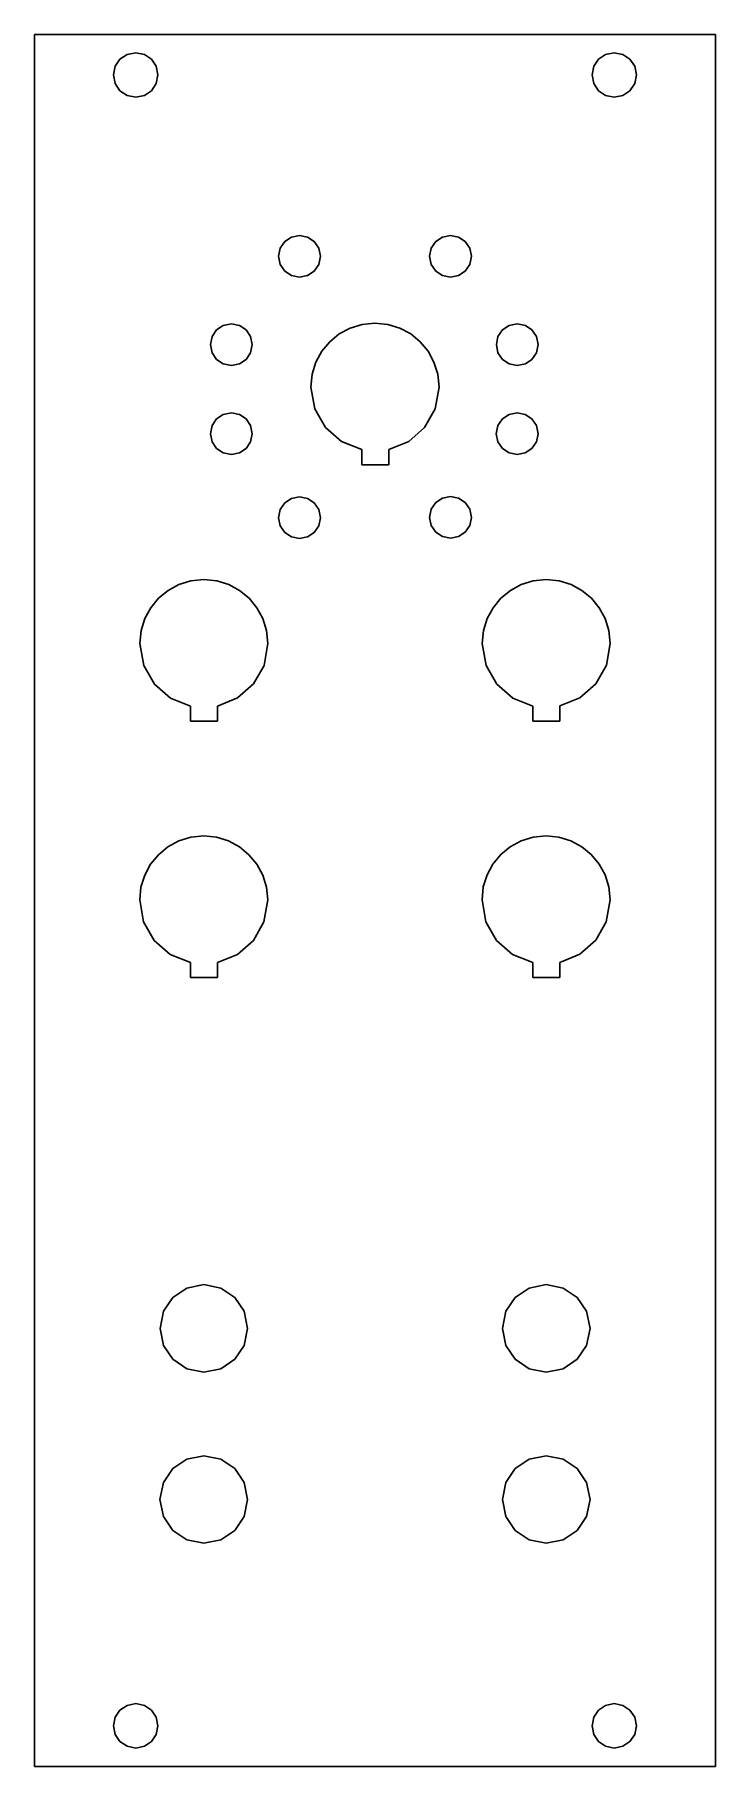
# Model space of a CAD drawing. Extents: x 0 to 51, y 0 to 129.
import ezdxf

# ---------------------------------------------------------------- set-up
doc = ezdxf.new("R2010")
doc.units = 0
doc.layers.get('0').update_dxf_attribs({"linetype": 'CONTINUOUS'})

msp = doc.modelspace()

# ---------------------------------------------------------------- linework, layer by layer
at = {"color": 0}
for p, q in [((0.04961, 128.546), (50.5492, 128.546)), ((0.04961, 0.04548), (0.04961, 128.546)), ((50.5492, 128.546), (50.5492, 0.04548)), ((5.8994, 125.552), (6.0289, 126.194)), ((6.0289, 126.194), (6.38168, 126.719)), ((6.38168, 126.719), (6.90672, 127.072)), ((6.90672, 127.072), (7.54888, 127.201)), ((7.54888, 127.201), (8.19108, 127.072)), ((8.19108, 127.072), (8.71608, 126.719)), ((8.71608, 126.719), (9.06886, 126.194)), ((9.06886, 126.194), (9.19977, 125.552)), ((41.3992, 125.552), (41.5286, 126.194)), ((41.5286, 126.194), (41.8828, 126.719)), ((41.8828, 126.719), (42.4064, 127.072)), ((42.4064, 127.072), (43.0498, 127.201)), ((43.0498, 127.201), (43.6908, 127.072)), ((43.6908, 127.072), (44.2158, 126.719)), ((44.2158, 126.719), (44.5685, 126.194)), ((44.5685, 126.194), (44.6994, 125.552)), ((6.0289, 124.909), (5.8994, 125.552)), ((6.38168, 124.385), (6.0289, 124.909)), ((9.06886, 124.909), (8.71608, 124.386)), ((9.19977, 125.552), (9.06886, 124.909)), ((41.5286, 124.909), (41.3992, 125.552)), ((41.8828, 124.385), (41.5286, 124.909)), ((44.5685, 124.909), (44.2158, 124.385)), ((44.6994, 125.552), (44.5685, 124.909)), ((6.90672, 124.032), (6.38168, 124.385)), ((7.54888, 123.901), (6.90672, 124.032)), ((8.19108, 124.032), (7.54888, 123.901)), ((8.71608, 124.386), (8.19108, 124.032)), ((42.4064, 124.032), (41.8828, 124.385)), ((43.0498, 123.901), (42.4064, 124.032)), ((43.6908, 124.032), (43.0498, 123.901)), ((44.2158, 124.385), (43.6908, 124.032)), ((18.27, 112.702), (18.6021, 113.195)), ((18.6021, 113.195), (19.0941, 113.527)), ((19.0941, 113.527), (19.699, 113.648)), ((19.699, 113.648), (20.3013, 113.527)), ((20.3013, 113.527), (20.7932, 113.195)), ((20.7932, 113.195), (21.1253, 112.702)), ((29.4707, 112.702), (29.8028, 113.195)), ((29.8028, 113.195), (30.2948, 113.527)), ((30.2948, 113.527), (30.8984, 113.648)), ((30.8984, 113.648), (31.502, 113.527)), ((31.502, 113.527), (31.9939, 113.195)), ((31.9939, 113.195), (32.326, 112.702)), ((18.1488, 112.098), (18.27, 112.702)), ((18.27, 111.496), (18.1488, 112.098)), ((21.1253, 112.702), (21.248, 112.098)), ((21.248, 112.098), (21.1253, 111.496)), ((29.3495, 112.098), (29.4707, 112.702)), ((29.4707, 111.496), (29.3495, 112.098)), ((32.326, 112.702), (32.4487, 112.098)), ((32.4487, 112.098), (32.326, 111.496)), ((18.6021, 111.002), (18.27, 111.496)), ((19.0941, 110.67), (18.6021, 111.002)), ((19.699, 110.548), (19.0941, 110.67)), ((20.3013, 110.67), (19.699, 110.548)), ((20.7932, 111.002), (20.3013, 110.67)), ((21.1253, 111.496), (20.7932, 111.002)), ((29.8028, 111.002), (29.4707, 111.496)), ((30.2948, 110.67), (29.8028, 111.002)), ((30.8984, 110.548), (30.2948, 110.67)), ((31.502, 110.67), (30.8984, 110.548)), ((31.9939, 111.002), (31.502, 110.67)), ((32.326, 111.496), (31.9939, 111.002)), ((13.5489, 106.642), (14.0422, 106.974)), ((14.0422, 106.974), (14.6458, 107.096)), ((14.6458, 107.096), (15.2494, 106.974)), ((15.2494, 106.974), (15.7413, 106.642)), ((23.4501, 106.773), (22.6425, 106.335)), ((24.3417, 107.049), (23.4501, 106.773)), ((25.2994, 107.145), (24.3417, 107.049)), ((26.2558, 107.049), (25.2994, 107.145)), ((27.1473, 106.773), (26.2558, 107.049)), ((27.9549, 106.335), (27.1473, 106.773)), ((34.7541, 106.642), (35.2461, 106.974)), ((35.2461, 106.974), (35.8496, 107.096)), ((35.8496, 107.096), (36.4532, 106.974)), ((36.4532, 106.974), (36.9454, 106.642)), ((13.0955, 105.545), (13.2167, 106.15)), ((13.2167, 104.943), (13.0955, 105.545)), ((13.2167, 106.15), (13.5489, 106.642)), ((15.7413, 106.642), (16.0734, 106.15)), ((16.0734, 106.15), (16.1961, 105.545)), ((16.1961, 105.545), (16.0734, 104.943)), ((21.9397, 105.755), (21.3596, 105.052)), ((22.6425, 106.335), (21.9397, 105.755)), ((28.6577, 105.755), (27.9549, 106.335)), ((29.2378, 105.052), (28.6577, 105.755)), ((34.3008, 105.545), (34.422, 106.15)), ((34.422, 104.943), (34.3008, 105.545)), ((34.422, 106.15), (34.7541, 106.642)), ((36.9454, 106.642), (37.2773, 106.15)), ((37.2773, 106.15), (37.4001, 105.545)), ((37.4001, 105.545), (37.2773, 104.943)), ((13.5489, 104.451), (13.2167, 104.943)), ((14.0422, 104.119), (13.5489, 104.451)), ((14.6458, 103.996), (14.0422, 104.119)), ((15.2494, 104.119), (14.6458, 103.996)), ((15.7413, 104.451), (15.2494, 104.119)), ((16.0734, 104.943), (15.7413, 104.451)), ((20.9214, 104.246), (20.6458, 103.354)), ((21.3596, 105.052), (20.9214, 104.246)), ((29.6761, 104.246), (29.2378, 105.052)), ((29.9516, 103.354), (29.6761, 104.246)), ((34.7541, 104.451), (34.422, 104.943)), ((35.2461, 104.119), (34.7541, 104.451)), ((35.8496, 103.996), (35.2461, 104.119)), ((36.4532, 104.119), (35.8496, 103.996)), ((36.9454, 104.451), (36.4532, 104.119)), ((37.2773, 104.943), (36.9454, 104.451)), ((20.6458, 103.354), (20.5493, 102.397)), ((30.0495, 102.397), (29.9516, 103.354)), ((20.5493, 102.397), (20.8346, 100.769)), ((29.7656, 100.779), (30.0495, 102.397)), ((13.5489, 100.033), (14.0422, 100.365)), ((14.0422, 100.365), (14.6458, 100.487)), ((14.6458, 100.487), (15.2494, 100.365)), ((15.2494, 100.365), (15.7413, 100.033)), ((20.8346, 100.769), (21.6256, 99.3856)), ((28.9829, 99.4008), (29.7656, 100.779)), ((34.7527, 100.033), (35.2461, 100.365)), ((35.2461, 100.365), (35.8496, 100.487)), ((35.8496, 100.487), (36.4518, 100.365)), ((36.4518, 100.365), (36.9454, 100.033)), ((13.0955, 98.9362), (13.2167, 99.5398)), ((13.2167, 99.5398), (13.5489, 100.033)), ((15.7413, 100.033), (16.0734, 99.5398)), ((16.0734, 99.5398), (16.1961, 98.9362)), ((21.6256, 99.3856), (22.8203, 98.3449)), ((27.8005, 98.3601), (28.9829, 99.4008)), ((34.2994, 98.9362), (34.4206, 99.5398)), ((34.4206, 99.5398), (34.7527, 100.033)), ((36.9454, 100.033), (37.2773, 99.5398)), ((37.2773, 99.5398), (37.4001, 98.9362)), ((13.2167, 98.334), (13.0955, 98.9362)), ((13.5489, 97.8408), (13.2167, 98.334)), ((14.0422, 97.5085), (13.5489, 97.8408)), ((15.7413, 97.8408), (15.2494, 97.5085)), ((16.0734, 98.334), (15.7413, 97.8408)), ((16.1961, 98.9362), (16.0734, 98.334)), ((22.8203, 98.3449), (24.3169, 97.7498)), ((24.3169, 97.7498), (24.3169, 96.6336)), ((26.3178, 97.7579), (27.8005, 98.3601)), ((26.3178, 96.6336), (26.3178, 97.7579)), ((34.4206, 98.334), (34.2994, 98.9362)), ((34.7527, 97.8408), (34.4206, 98.334)), ((35.2461, 97.5085), (34.7527, 97.8408)), ((36.9454, 97.8408), (36.4518, 97.5085)), ((37.2773, 98.334), (36.9454, 97.8408)), ((37.4001, 98.9362), (37.2773, 98.334)), ((14.6458, 97.3861), (14.0422, 97.5085)), ((15.2494, 97.5085), (14.6458, 97.3861)), ((24.3169, 96.6336), (26.3178, 96.6336)), ((35.8496, 97.3861), (35.2461, 97.5085)), ((36.4518, 97.5085), (35.8496, 97.3861)), ((18.6008, 93.7948), (19.0941, 94.1268)), ((19.0941, 94.1268), (19.6977, 94.2481)), ((19.6977, 94.2481), (20.3013, 94.1268)), ((20.3013, 94.1268), (20.7932, 93.7948)), ((29.4707, 93.3291), (29.8028, 93.8223)), ((29.8028, 93.8223), (30.2962, 94.1546)), ((30.2962, 94.1546), (30.8997, 94.2756)), ((30.8997, 94.2756), (31.502, 94.1546)), ((31.502, 94.1546), (31.9953, 93.8223)), ((31.9953, 93.8223), (32.3274, 93.3291)), ((18.1474, 92.698), (18.2687, 93.3016)), ((18.2687, 92.0944), (18.1474, 92.698)), ((18.2687, 93.3016), (18.6008, 93.7948)), ((20.7932, 93.7948), (21.1253, 93.3016)), ((21.1253, 93.3016), (21.248, 92.698)), ((21.248, 92.698), (21.1253, 92.0944)), ((29.3495, 92.7255), (29.4707, 93.3291)), ((29.4707, 92.1233), (29.3495, 92.7255)), ((32.3274, 93.3291), (32.4501, 92.7255)), ((32.4501, 92.7255), (32.3274, 92.1233)), ((18.6008, 91.6023), (18.2687, 92.0944)), ((19.0941, 91.2703), (18.6008, 91.6023)), ((19.6977, 91.1475), (19.0941, 91.2703)), ((20.3013, 91.2703), (19.6977, 91.1475)), ((20.7932, 91.6023), (20.3013, 91.2703)), ((21.1253, 92.0944), (20.7932, 91.6023)), ((29.8028, 91.6298), (29.4707, 92.1233)), ((30.2962, 91.2978), (29.8028, 91.6298)), ((30.8997, 91.1751), (30.2962, 91.2978)), ((31.502, 91.2978), (30.8997, 91.1751)), ((31.9953, 91.6298), (31.502, 91.2978)), ((32.3274, 92.1233), (31.9953, 91.6298)), ((10.7542, 87.7397), (9.94668, 87.3016)), ((11.6458, 88.0152), (10.7542, 87.7397)), ((12.6036, 88.1119), (11.6458, 88.0152)), ((13.5599, 88.0152), (12.6036, 88.1119)), ((14.4515, 87.7397), (13.5599, 88.0152)), ((15.2576, 87.3016), (14.4515, 87.7397)), ((36.1502, 87.7464), (35.3427, 87.3083)), ((37.0417, 88.0223), (36.1502, 87.7464)), ((37.9995, 88.1186), (37.0417, 88.0223)), ((38.9558, 88.0223), (37.9995, 88.1186)), ((39.8473, 87.7464), (38.9558, 88.0223)), ((40.6548, 87.3083), (39.8473, 87.7464)), ((9.24387, 86.7212), (8.66373, 86.0185)), ((9.94668, 87.3016), (9.24387, 86.7212)), ((15.9604, 86.7212), (15.2576, 87.3016)), ((16.5406, 86.0185), (15.9604, 86.7212)), ((34.6397, 86.7283), (34.0596, 86.0242)), ((35.3427, 87.3083), (34.6397, 86.7283)), ((41.3576, 86.7283), (40.6548, 87.3083)), ((41.9379, 86.0242), (41.3576, 86.7283)), ((8.22551, 85.2124), (7.94992, 84.3209)), ((8.66373, 86.0185), (8.22551, 85.2124)), ((16.9788, 85.2124), (16.5406, 86.0185)), ((17.2544, 84.3209), (16.9788, 85.2124)), ((33.6214, 85.2181), (33.3458, 84.3262)), ((34.0596, 86.0242), (33.6214, 85.2181)), ((42.376, 85.2181), (41.9379, 86.0242)), ((42.6515, 84.3262), (42.376, 85.2181)), ((7.94992, 84.3209), (7.85343, 83.3632)), ((17.3523, 83.3632), (17.2544, 84.3209)), ((33.3458, 84.3262), (33.2493, 83.3684)), ((42.7496, 83.3684), (42.6515, 84.3262)), ((7.85343, 83.3632), (8.13869, 81.7354)), ((17.0684, 81.7453), (17.3523, 83.3632)), ((33.2493, 83.3684), (33.5346, 81.7425)), ((42.4656, 81.7506), (42.7496, 83.3684)), ((8.13869, 81.7354), (8.92969, 80.3522)), ((16.2857, 80.3674), (17.0684, 81.7453)), ((33.5346, 81.7425), (34.3256, 80.3575)), ((41.6828, 80.3727), (42.4656, 81.7506)), ((8.92969, 80.3522), (10.1231, 79.3115)), ((15.1033, 79.3281), (16.2857, 80.3674)), ((34.3256, 80.3575), (35.5205, 79.3171)), ((40.5007, 79.3337), (41.6828, 80.3727)), ((10.1231, 79.3115), (11.621, 78.7164)), ((11.621, 78.7164), (11.621, 77.6002)), ((13.6205, 78.7259), (15.1033, 79.3281)), ((13.6205, 77.6002), (13.6205, 78.7259)), ((35.5205, 79.3171), (37.0184, 78.7217)), ((37.0184, 78.7217), (37.0184, 77.6055)), ((39.0179, 78.7315), (40.5007, 79.3337)), ((39.0179, 77.6055), (39.0179, 78.7315)), ((11.621, 77.6002), (13.6205, 77.6002)), ((37.0184, 77.6055), (39.0179, 77.6055)), ((9.93567, 68.2734), (9.23286, 67.6935)), ((10.7432, 68.7116), (9.93567, 68.2734)), ((11.6348, 68.9875), (10.7432, 68.7116)), ((12.5925, 69.0838), (11.6348, 68.9875)), ((13.5489, 68.9875), (12.5925, 69.0838)), ((14.4405, 68.7116), (13.5489, 68.9875)), ((15.2466, 68.2734), (14.4405, 68.7116)), ((15.9494, 67.6935), (15.2466, 68.2734)), ((35.3314, 68.2791), (34.6287, 67.6988)), ((36.1389, 68.7172), (35.3314, 68.2791)), ((37.0307, 68.9928), (36.1389, 68.7172)), ((37.9885, 69.0894), (37.0307, 68.9928)), ((38.9449, 68.9928), (37.9885, 69.0894)), ((39.8364, 68.7172), (38.9449, 68.9928)), ((40.6439, 68.2791), (39.8364, 68.7172)), ((41.3466, 67.6988), (40.6439, 68.2791)), ((8.65269, 66.9907), (8.2145, 66.1843)), ((9.23286, 67.6935), (8.65269, 66.9907)), ((16.5296, 66.9907), (15.9494, 67.6935)), ((16.9678, 66.1843), (16.5296, 66.9907)), ((34.0486, 66.996), (33.6103, 66.1899)), ((34.6287, 67.6988), (34.0486, 66.996)), ((41.9269, 66.996), (41.3466, 67.6988)), ((42.3651, 66.1899), (41.9269, 66.996)), ((8.2145, 66.1843), (7.93888, 65.2928)), ((17.2434, 65.2928), (16.9678, 66.1843)), ((33.6103, 66.1899), (33.3347, 65.2985)), ((42.6406, 65.2985), (42.3651, 66.1899)), ((7.93888, 65.2928), (7.84243, 64.335)), ((7.84243, 64.335), (8.12768, 62.7077)), ((17.0574, 62.7172), (17.3413, 64.335)), ((17.3413, 64.335), (17.2434, 65.2928)), ((33.3347, 65.2985), (33.2383, 64.3407)), ((33.2383, 64.3407), (33.5235, 62.7133)), ((42.4547, 62.7228), (42.7383, 64.3407)), ((42.7383, 64.3407), (42.6406, 65.2985)), ((8.12768, 62.7077), (8.91868, 61.3241)), ((16.2746, 61.3392), (17.0574, 62.7172)), ((33.5235, 62.7133), (34.3145, 61.3297)), ((41.6719, 61.3449), (42.4547, 62.7228)), ((8.91868, 61.3241), (10.1121, 60.2837)), ((15.0923, 60.2989), (16.2746, 61.3392)), ((34.3145, 61.3297), (35.5092, 60.289)), ((40.4894, 60.3042), (41.6719, 61.3449)), ((10.1121, 60.2837), (11.61, 59.6868)), ((11.61, 59.6868), (11.61, 58.572)), ((13.6095, 59.6967), (15.0923, 60.2989)), ((13.6095, 58.572), (13.6095, 59.6967)), ((35.5092, 60.289), (37.0071, 59.6925)), ((37.0071, 59.6925), (37.0071, 58.5777)), ((39.0066, 59.702), (40.4894, 60.3042)), ((39.0066, 58.5777), (39.0066, 59.702)), ((11.61, 58.572), (13.6095, 58.572)), ((37.0071, 58.5777), (39.0066, 58.5777)), ((9.60494, 33.8116), (10.3008, 34.8451)), ((10.3008, 34.8451), (11.3344, 35.541)), ((11.3344, 35.541), (12.5994, 35.796)), ((12.5994, 35.796), (13.8631, 35.541)), ((13.8631, 35.541), (14.8966, 34.8451)), ((14.8966, 34.8451), (15.5925, 33.8116)), ((35.0049, 33.8116), (35.7008, 34.8451)), ((35.7008, 34.8451), (36.7344, 35.541)), ((36.7344, 35.541), (37.9995, 35.796)), ((37.9995, 35.796), (39.2645, 35.541)), ((39.2645, 35.541), (40.2978, 34.8451)), ((40.2978, 34.8451), (40.9938, 33.8116)), ((9.34999, 32.5465), (9.60494, 33.8116)), ((15.5925, 33.8116), (15.8488, 32.5465)), ((34.75, 32.5465), (35.0049, 33.8116)), ((40.9938, 33.8116), (41.2503, 32.5465)), ((9.60494, 31.2815), (9.34999, 32.5465)), ((15.8488, 32.5465), (15.5925, 31.2815)), ((35.0049, 31.2815), (34.75, 32.5465)), ((41.2503, 32.5465), (40.9938, 31.2815)), ((10.3008, 30.2493), (9.60494, 31.2815)), ((15.5925, 31.2815), (14.8966, 30.2493)), ((35.7008, 30.2493), (35.0049, 31.2815)), ((40.9938, 31.2815), (40.2978, 30.2493)), ((11.3344, 29.5534), (10.3008, 30.2493)), ((14.8966, 30.2493), (13.8631, 29.5534)), ((36.7344, 29.5534), (35.7008, 30.2493)), ((40.2978, 30.2493), (39.2645, 29.5534)), ((12.5994, 29.2971), (11.3344, 29.5534)), ((13.8631, 29.5534), (12.5994, 29.2971)), ((37.9995, 29.2971), (36.7344, 29.5534)), ((39.2645, 29.5534), (37.9995, 29.2971)), ((9.60356, 21.1116), (10.2995, 22.1451)), ((10.2995, 22.1451), (11.333, 22.841)), ((11.333, 22.841), (12.5994, 23.0959)), ((12.5994, 23.0959), (13.8644, 22.841)), ((13.8644, 22.841), (14.898, 22.1451)), ((14.898, 22.1451), (15.5939, 21.1116)), ((35.0049, 21.1116), (35.7008, 22.1451)), ((35.7008, 22.1451), (36.7344, 22.841)), ((36.7344, 22.841), (37.9995, 23.0959)), ((37.9995, 23.0959), (39.2645, 22.841)), ((39.2645, 22.841), (40.2978, 22.1451)), ((40.2978, 22.1451), (40.9938, 21.1116)), ((9.34861, 19.8465), (9.60356, 21.1116)), ((15.5939, 21.1116), (15.8502, 19.8465)), ((34.75, 19.8465), (35.0049, 21.1116)), ((40.9938, 21.1116), (41.2503, 19.8465)), ((9.60356, 18.5815), (9.34861, 19.8465)), ((15.8502, 19.8465), (15.5939, 18.5815)), ((35.0049, 18.5815), (34.75, 19.8465)), ((41.2503, 19.8465), (40.9938, 18.5815)), ((10.2995, 17.5479), (9.60356, 18.5815)), ((15.5939, 18.5815), (14.898, 17.5479)), ((35.7008, 17.5479), (35.0049, 18.5815)), ((40.9938, 18.5815), (40.2978, 17.5479)), ((11.333, 16.852), (10.2995, 17.5479)), ((12.5994, 16.5957), (11.333, 16.852)), ((13.8644, 16.852), (12.5994, 16.5957)), ((14.898, 17.5479), (13.8644, 16.852)), ((36.7344, 16.852), (35.7008, 17.5479)), ((37.9995, 16.5957), (36.7344, 16.852)), ((39.2645, 16.852), (37.9995, 16.5957)), ((40.2978, 17.5479), (39.2645, 16.852)), ((6.0289, 3.69454), (6.38168, 4.21816)), ((6.38168, 4.21816), (6.90672, 4.57232)), ((6.90672, 4.57232), (7.54888, 4.70186)), ((7.54888, 4.70186), (8.19108, 4.57232)), ((8.19108, 4.57232), (8.7147, 4.21954)), ((8.7147, 4.21954), (9.06886, 3.69454)), ((41.5286, 3.69454), (41.8828, 4.21816)), ((41.8828, 4.21816), (42.4064, 4.57232)), ((42.4064, 4.57232), (43.0498, 4.70186)), ((43.0498, 4.70186), (43.6908, 4.57232)), ((43.6908, 4.57232), (44.2158, 4.21954)), ((44.2158, 4.21954), (44.5685, 3.69454)), ((5.8994, 3.05098), (6.0289, 3.69454)), ((6.0289, 2.41019), (5.8994, 3.05098)), ((9.06886, 3.69454), (9.1984, 3.05098)), ((9.1984, 3.05098), (9.06886, 2.41019)), ((41.4002, 3.05098), (41.5286, 3.69454)), ((41.5286, 2.41019), (41.4002, 3.05098)), ((44.5685, 3.69454), (44.6994, 3.05098)), ((44.6994, 3.05098), (44.5685, 2.41019)), ((6.38168, 1.88516), (6.0289, 2.41019)), ((6.90672, 1.53238), (6.38168, 1.88516)), ((7.54888, 1.40147), (6.90672, 1.53238)), ((8.19108, 1.53238), (7.54888, 1.40147)), ((8.7147, 1.88516), (8.19108, 1.53238)), ((9.06886, 2.41019), (8.7147, 1.88516)), ((41.8828, 1.88516), (41.5286, 2.41019)), ((42.4064, 1.53238), (41.8828, 1.88516)), ((43.0498, 1.40147), (42.4064, 1.53238)), ((43.6908, 1.53238), (43.0498, 1.40147)), ((44.2158, 1.88516), (43.6908, 1.53238)), ((44.5685, 2.41019), (44.2158, 1.88516)), ((50.5492, 0.04548), (0.04961, 0.04548))]:
    msp.add_line(p, q, dxfattribs=at)
at = {"color": 7}
for p, q in [((10.7542, 87.7397), (9.94668, 87.3016)), ((11.6458, 88.0152), (10.7542, 87.7397)), ((12.6036, 88.1119), (11.6458, 88.0152)), ((13.5599, 88.0152), (12.6036, 88.1119)), ((14.4515, 87.7397), (13.5599, 88.0152)), ((15.2576, 87.3016), (14.4515, 87.7397)), ((36.1502, 87.7464), (35.3427, 87.3083)), ((37.0417, 88.0223), (36.1502, 87.7464)), ((37.9995, 88.1186), (37.0417, 88.0223)), ((38.9558, 88.0223), (37.9995, 88.1186)), ((39.8473, 87.7464), (38.9558, 88.0223)), ((40.6548, 87.3083), (39.8473, 87.7464)), ((9.24387, 86.7212), (8.66373, 86.0185)), ((9.94668, 87.3016), (9.24387, 86.7212)), ((15.9604, 86.7212), (15.2576, 87.3016)), ((16.5406, 86.0185), (15.9604, 86.7212)), ((34.6397, 86.7283), (34.0596, 86.0242)), ((35.3427, 87.3083), (34.6397, 86.7283)), ((41.3576, 86.7283), (40.6548, 87.3083)), ((41.9379, 86.0242), (41.3576, 86.7283)), ((8.22551, 85.2124), (7.94992, 84.3209)), ((8.66373, 86.0185), (8.22551, 85.2124)), ((16.9788, 85.2124), (16.5406, 86.0185)), ((17.2544, 84.3209), (16.9788, 85.2124)), ((33.6214, 85.2181), (33.3458, 84.3262)), ((34.0596, 86.0242), (33.6214, 85.2181)), ((42.376, 85.2181), (41.9379, 86.0242)), ((42.6515, 84.3262), (42.376, 85.2181)), ((7.94992, 84.3209), (7.85343, 83.3632)), ((17.3523, 83.3632), (17.2544, 84.3209)), ((33.3458, 84.3262), (33.2493, 83.3684)), ((42.7496, 83.3684), (42.6515, 84.3262)), ((7.85343, 83.3632), (8.13869, 81.7354)), ((17.0684, 81.7453), (17.3523, 83.3632)), ((33.2493, 83.3684), (33.5346, 81.7425)), ((42.4656, 81.7506), (42.7496, 83.3684)), ((8.13869, 81.7354), (8.92969, 80.3522)), ((16.2857, 80.3674), (17.0684, 81.7453)), ((33.5346, 81.7425), (34.3256, 80.3575)), ((41.6828, 80.3727), (42.4656, 81.7506)), ((8.92969, 80.3522), (10.1231, 79.3115)), ((15.1033, 79.3281), (16.2857, 80.3674)), ((34.3256, 80.3575), (35.5205, 79.3171)), ((40.5007, 79.3337), (41.6828, 80.3727)), ((10.1231, 79.3115), (11.621, 78.7164)), ((11.621, 78.7164), (11.621, 77.6002)), ((13.6205, 78.7259), (15.1033, 79.3281)), ((13.6205, 77.6002), (13.6205, 78.7259)), ((35.5205, 79.3171), (37.0184, 78.7217)), ((37.0184, 78.7217), (37.0184, 77.6055)), ((39.0179, 78.7315), (40.5007, 79.3337)), ((39.0179, 77.6055), (39.0179, 78.7315)), ((11.621, 77.6002), (13.6205, 77.6002)), ((37.0184, 77.6055), (39.0179, 77.6055)), ((9.93567, 68.2734), (9.23286, 67.6935)), ((10.7432, 68.7116), (9.93567, 68.2734)), ((11.6348, 68.9875), (10.7432, 68.7116)), ((12.5925, 69.0838), (11.6348, 68.9875)), ((13.5489, 68.9875), (12.5925, 69.0838)), ((14.4405, 68.7116), (13.5489, 68.9875)), ((15.2466, 68.2734), (14.4405, 68.7116)), ((15.9494, 67.6935), (15.2466, 68.2734)), ((35.3314, 68.2791), (34.6287, 67.6988)), ((36.1389, 68.7172), (35.3314, 68.2791)), ((37.0307, 68.9928), (36.1389, 68.7172)), ((37.9885, 69.0894), (37.0307, 68.9928)), ((38.9449, 68.9928), (37.9885, 69.0894)), ((39.8364, 68.7172), (38.9449, 68.9928)), ((40.6439, 68.2791), (39.8364, 68.7172)), ((41.3466, 67.6988), (40.6439, 68.2791)), ((8.65269, 66.9907), (8.2145, 66.1843)), ((9.23286, 67.6935), (8.65269, 66.9907)), ((16.5296, 66.9907), (15.9494, 67.6935)), ((16.9678, 66.1843), (16.5296, 66.9907)), ((34.0486, 66.996), (33.6103, 66.1899)), ((34.6287, 67.6988), (34.0486, 66.996)), ((41.9269, 66.996), (41.3466, 67.6988)), ((42.3651, 66.1899), (41.9269, 66.996)), ((8.2145, 66.1843), (7.93888, 65.2928)), ((17.2434, 65.2928), (16.9678, 66.1843)), ((33.6103, 66.1899), (33.3347, 65.2985)), ((42.6406, 65.2985), (42.3651, 66.1899)), ((7.93888, 65.2928), (7.84243, 64.335)), ((7.84243, 64.335), (8.12768, 62.7077)), ((17.0574, 62.7172), (17.3413, 64.335)), ((17.3413, 64.335), (17.2434, 65.2928)), ((33.3347, 65.2985), (33.2383, 64.3407)), ((33.2383, 64.3407), (33.5235, 62.7133)), ((42.4547, 62.7228), (42.7383, 64.3407)), ((42.7383, 64.3407), (42.6406, 65.2985)), ((8.12768, 62.7077), (8.91868, 61.3241)), ((16.2746, 61.3392), (17.0574, 62.7172)), ((33.5235, 62.7133), (34.3145, 61.3297)), ((41.6719, 61.3449), (42.4547, 62.7228)), ((8.91868, 61.3241), (10.1121, 60.2837)), ((15.0923, 60.2989), (16.2746, 61.3392)), ((34.3145, 61.3297), (35.5092, 60.289)), ((40.4894, 60.3042), (41.6719, 61.3449)), ((10.1121, 60.2837), (11.61, 59.6868)), ((11.61, 59.6868), (11.61, 58.572)), ((13.6095, 59.6967), (15.0923, 60.2989)), ((13.6095, 58.572), (13.6095, 59.6967)), ((35.5092, 60.289), (37.0071, 59.6925)), ((37.0071, 59.6925), (37.0071, 58.5777)), ((39.0066, 59.702), (40.4894, 60.3042)), ((39.0066, 58.5777), (39.0066, 59.702)), ((11.61, 58.572), (13.6095, 58.572)), ((37.0071, 58.5777), (39.0066, 58.5777))]:
    msp.add_line(p, q, dxfattribs=at)

doc.saveas('drawing.dxf')
